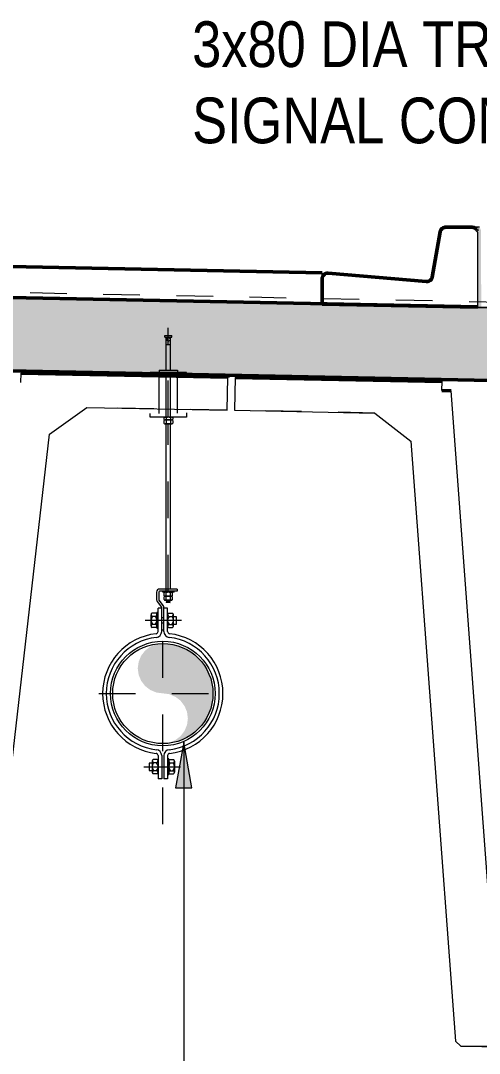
# Model space of a CAD drawing. Header units: metres. Extents: x -1215.1 to -1160.7, y 0 to 26.6.
# Drawn here: x -1189.094 to -1187.84, y 19.817 to 22.639 of the extents above; entities that cross this region are included whole.
import ezdxf

# ---------------------------------------------------------------- set-up
doc = ezdxf.new("R2010")
doc.units = ezdxf.units.M
doc.linetypes.add('JacobsCenter', pattern=[0.015, 0.009, -0.0015, 0.003, -0.0015])
doc.linetypes.add('JacobsDash', pattern=[0.0045, 0.003, -0.0015])
for name, color, linetype, lineweight in [('A-DETL', 7, 'Continuous', 13), ('A-DETL-GENF', 7, 'Continuous', 9), ('A-FLOR', 7, 'Continuous', 50), ('A-FLOR-HDLN', 7, 'JacobsDash', 18), ('A-FLOR-PATT', 7, 'Continuous', 50), ('G-ANNO-TEXT', 7, 'Continuous', 9), ('S-BEAM', 7, 'Continuous', 50), ('S-BEAM-HDLN', 7, 'JacobsDash', 18)]:
    doc.layers.add(name, color=color, linetype=linetype, lineweight=lineweight)
doc.styles.add('Arial Narrow', font='ARIALN.TTF', dxfattribs={"height": 0.125})

# ---------------------------------------------------------------- blocks, each defined once
blk = doc.blocks.new('kerb 4B_2 - kerb 4B_2-6314758-DRG-2873122 - SECTION 1')
at = {"layer": 'A-FLOR'}
for p, q in [((-1187.9325, 22.0749), (-1187.8601, 22.0748)), ((-1187.8601, 22.0748), (-1187.9325, 22.0748)), ((-1187.9473, 22.0624), (-1187.9695, 21.9384)), ((-1187.8469, 22.067), (-1187.8483, 22.0691)), ((-1187.8457, 22.0642), (-1187.8463, 22.0658)), ((-1188.2701, 21.934), (-1188.2701, 21.8648)), ((-1188.2538, 21.949), (-1187.9855, 21.9261)), ((-1187.9855, 21.926), (-1188.2538, 21.9489)), ((-1188.2701, 21.8648), (-1187.8451, 21.8564))]:
    blk.add_line(p, q, dxfattribs=at)
at = {"layer": 'A-FLOR', "flags": 128}
for points in [[(-1187.9325, 22.0748), (-1187.936, 22.0744), (-1187.9393, 22.0732), (-1187.9422, 22.0713), (-1187.9445, 22.0688), (-1187.9463, 22.0658), (-1187.9473, 22.0624)], [(-1187.9422, 22.0714), (-1187.9393, 22.0733), (-1187.936, 22.0745), (-1187.9325, 22.0749)], [(-1187.8485, 22.0693), (-1187.8507, 22.0715), (-1187.8536, 22.0733), (-1187.8567, 22.0744), (-1187.8601, 22.0748)], [(-1187.8567, 22.0745), (-1187.8536, 22.0734), (-1187.8511, 22.0719)], [(-1188.2538, 21.9489), (-1188.2573, 21.9488), (-1188.2607, 21.9479), (-1188.2638, 21.9462), (-1188.2665, 21.9438), (-1188.2684, 21.9408), (-1188.2697, 21.9375), (-1188.2701, 21.934)], [(-1188.2665, 21.9438), (-1188.2638, 21.9462), (-1188.2608, 21.948), (-1188.2573, 21.9489), (-1188.2538, 21.949)], [(-1187.9695, 21.9384), (-1187.9706, 21.9349), (-1187.9725, 21.9317), (-1187.9751, 21.9291), (-1187.9783, 21.9272), (-1187.9818, 21.9262), (-1187.9855, 21.9261)], [(-1187.9855, 21.9261), (-1187.9818, 21.9263), (-1187.9783, 21.9273), (-1187.9751, 21.9292), (-1187.9725, 21.9318)]]:
    blk.add_lwpolyline(points, dxfattribs=at)
blk = doc.blocks.new('06_SFR_GCT_Girder_SuperT_BR08Edge_CS - Super T - 1815-6539906-DRG-2873122 - SECTION 1')
at = {"layer": 'S-BEAM', "lineweight": 18}
for p, q in [((-1188.5079, 21.6644), (-1188.5097, 21.5744)), ((-1187.9421, 21.653), (-1188.5079, 21.6644)), ((-1187.9426, 21.628), (-1187.9421, 21.653)), ((-1187.9176, 21.6275), (-1187.9426, 21.628)), ((-1187.8123, 20.2148), (-1187.9176, 21.6275)), ((-1187.0941, 21.6361), (-1187.0946, 21.6111)), ((-1186.5283, 21.6248), (-1187.0941, 21.6361)), ((-1186.5301, 21.5348), (-1186.5283, 21.6248)), ((-1187.1196, 21.6116), (-1187.2813, 20.2042)), ((-1187.0946, 21.6111), (-1187.1196, 21.6116)), ((-1188.5097, 21.5744), (-1188.1262, 21.5667)), ((-1188.1262, 21.5667), (-1188.0277, 21.4897)), ((-1187.0151, 21.4695), (-1186.9136, 21.5424)), ((-1186.9136, 21.5424), (-1186.5301, 21.5348)), ((-1188.0277, 21.4897), (-1187.9054, 19.8499)), ((-1187.2029, 19.8358), (-1187.0151, 21.4695)), ((-1187.5478, 20.1598), (-1187.8123, 20.2148)), ((-1187.2813, 20.2042), (-1187.5478, 20.1598)), ((-1187.9054, 19.8499), (-1187.8914, 19.8366)), ((-1187.8914, 19.8366), (-1187.2174, 19.8231)), ((-1187.2174, 19.8231), (-1187.2029, 19.8358))]:
    blk.add_line(p, q, dxfattribs=at)
at = {"layer": 'S-BEAM'}
for p, q in [((-1188.5079, 21.6644), (-1187.9421, 21.6531)), ((-1188.5079, 21.6644), (-1188.5079, 21.6644)), ((-1187.9421, 21.653), (-1187.9421, 21.6531)), ((-1187.9426, 21.6281), (-1187.9176, 21.6276)), ((-1187.9176, 21.6276), (-1187.9176, 21.6275)), ((-1187.0941, 21.6361), (-1186.5283, 21.6248)), ((-1187.0941, 21.6361), (-1187.0941, 21.6361)), ((-1186.5283, 21.6248), (-1186.5283, 21.6248)), ((-1187.1196, 21.6116), (-1187.0946, 21.6111)), ((-1187.1196, 21.6116), (-1187.1196, 21.6116)), ((-1187.8123, 20.2148), (-1187.5478, 20.1599)), ((-1187.5478, 20.1599), (-1187.2813, 20.2042)), ((-1187.2813, 20.2042), (-1187.2813, 20.2042)), ((-1187.5478, 20.1599), (-1187.5478, 20.1598))]:
    blk.add_line(p, q, dxfattribs=at)
at = {"layer": 'S-BEAM-HDLN'}
for p, q in [((-1188.1264, 21.5668), (-1188.5097, 21.5744)), ((-1186.5301, 21.5348), (-1186.9134, 21.5425)), ((-1187.5478, 20.1599), (-1187.5478, 20.1598)), ((-1187.2174, 19.8232), (-1187.8914, 19.8367))]:
    blk.add_line(p, q, dxfattribs=at)
blk = doc.blocks.new('BoltThinNutElevation - ThinNut-8397140-DRG-2873122 - SECTION 1')
at = {"layer": 'A-DETL-GENF', "lineweight": 13}
for p, q in [((-1188.7027, 21.5537), (-1188.7027, 21.5497)), ((-1188.6817, 21.5553), (-1188.6997, 21.5553)), ((-1188.6967, 21.5537), (-1188.6967, 21.5497)), ((-1188.6847, 21.5537), (-1188.6847, 21.5497)), ((-1188.6787, 21.5537), (-1188.6787, 21.5497))]:
    blk.add_line(p, q, dxfattribs=at)
for centre, radius, start, end in [((-1188.6997, 21.5517), 0.0036, 33.6912, 146.4427), ((-1188.6997, 21.5517), 0.0036, 213.5573, 269.9331), ((-1188.6997, 21.5517), 0.0036, 270.0121, 326.3088), ((-1188.6907, 21.5433), 0.012, 60, 120), ((-1188.6907, 21.5601), 0.012, 240, 300), ((-1188.6817, 21.5517), 0.0036, 33.5573, 146.4427), ((-1188.6817, 21.5517), 0.0036, 213.5573, 326.4427)]:
    blk.add_arc(centre, radius, start, end, dxfattribs=at)
blk = doc.blocks.new('BoltNutElevation - Nut-8397138-DRG-2873122 - SECTION 1')
at = {"layer": 'A-DETL-GENF', "lineweight": 13}
for p, q in [((-1188.7027, 21.5465), (-1188.7027, 21.5389)), ((-1188.6817, 21.5481), (-1188.6997, 21.5481)), ((-1188.6817, 21.5373), (-1188.6997, 21.5373)), ((-1188.6967, 21.5465), (-1188.6967, 21.5389)), ((-1188.6847, 21.5465), (-1188.6847, 21.5389)), ((-1188.6787, 21.5465), (-1188.6787, 21.5389))]:
    blk.add_line(p, q, dxfattribs=at)
for centre, radius, start, end in [((-1188.6997, 21.5445), 0.0036, 33.6912, 146.4427), ((-1188.6997, 21.5409), 0.0036, 213.5573, 326.3088), ((-1188.6907, 21.5361), 0.012, 60, 120), ((-1188.6907, 21.5493), 0.012, 240, 300), ((-1188.6817, 21.5445), 0.0036, 33.5573, 146.4427), ((-1188.6817, 21.5409), 0.0036, 213.5573, 326.4427)]:
    blk.add_arc(centre, radius, start, end, dxfattribs=at)

msp = doc.modelspace()

# ---------------------------------------------------------------- hatches: boundary and pattern name
at = {"layer": 'A-DETL-GENF'}
msp.add_hatch(color=256, dxfattribs=at).paths.add_polyline_path([(-1187.8352, 21.8565), (-1187.8358, 22.0651), (-1187.8368, 22.0686), (-1187.8392, 22.0735), (-1187.8403, 22.0753), (-1187.8566, 22.0745), (-1187.8531, 22.0732), (-1187.8501, 22.0711), (-1187.8467, 22.0664), (-1187.8456, 22.0633), (-1187.8452, 22.0597), (-1187.8452, 21.8565)])
at = {"layer": 'A-DETL-GENF', "true_color": 0xc0c0c0}
msp.add_hatch(color=9, dxfattribs=at).paths.add_polyline_path([(-1188.6879, 20.6659), (-1188.6702, 20.6683), (-1188.6372, 20.682), (-1188.6088, 20.7037), (-1188.587, 20.7321), (-1188.5732, 20.7664), (-1188.5687, 20.8006), (-1188.5733, 20.8361), (-1188.587, 20.8691), (-1188.6088, 20.8975), (-1188.6372, 20.9193), (-1188.6702, 20.9329), (-1188.7057, 20.9376), (-1188.7234, 20.9353), (-1188.7399, 20.9284), (-1188.7541, 20.9175), (-1188.765, 20.9034), (-1188.7718, 20.8868), (-1188.7742, 20.8691), (-1188.7718, 20.8514), (-1188.765, 20.8349), (-1188.7541, 20.8207), (-1188.7399, 20.8098), (-1188.7234, 20.8029), (-1188.6879, 20.7983), (-1188.6702, 20.7905), (-1188.6572, 20.7805), (-1188.6459, 20.7652), (-1188.6395, 20.7498), (-1188.6372, 20.7321), (-1188.6395, 20.7144), (-1188.6464, 20.6979), (-1188.6572, 20.6837), (-1188.6714, 20.6728), (-1188.6823, 20.6683)])
at = {"layer": 'A-FLOR-PATT', "true_color": 0xc0c0c0}
msp.add_hatch(color=9, dxfattribs=at).paths.add_polyline_path([(-1212.52, 21.4972), (-1210.711, 21.5315), (-1201.9529, 21.7107), (-1196.267, 21.825), (-1184.2354, 21.585), (-1182.52, 21.551), (-1182.52, 21.751), (-1184.7952, 21.7957), (-1184.8052, 21.796), (-1190.8794, 21.9172), (-1196.267, 22.025), (-1204.1676, 21.8656), (-1210.8116, 21.7296), (-1212.52, 21.6972)])
at = {"layer": 'G-ANNO-TEXT'}
msp.add_hatch(color=256, dxfattribs=at).paths.add_polyline_path([(-1188.6486, 20.6674), (-1188.6706, 20.5424), (-1188.6265, 20.5424)])

# ---------------------------------------------------------------- linework, layer by layer
at = {"layer": 'A-DETL', "lineweight": 18}
for p, q in [((-1187.8403, 22.0753), (-1187.8602, 22.0749)), ((-1187.8452, 22.0615), (-1187.8452, 21.8565)), ((-1187.8452, 21.8565), (-1187.8352, 21.8565))]:
    msp.add_line(p, q, dxfattribs=at)
at = {"layer": 'A-DETL', "linetype": 'JacobsDash', "lineweight": 18}
msp.add_line((-1196.2669, 22.0402), (-1184.775, 21.81), dxfattribs=at)
at = {"layer": 'A-DETL', "lineweight": 25}
msp.add_line((-1187.8452, 21.8565), (-1184.8052, 21.796), dxfattribs=at)
at = {"layer": 'A-DETL', "linetype": 'JacobsCenter', "lineweight": 9}
for p, q in [((-1188.6907, 21.5553), (-1188.6907, 21.7996)), ((-1188.6907, 21.0796), (-1188.6907, 21.5373)), ((-1188.7087, 21.0331), (-1188.7187, 21.0331)), ((-1188.6927, 21.0331), (-1188.7027, 21.0331)), ((-1188.6542, 21.0001), (-1188.7592, 21.0001)), ((-1188.7057, 20.443), (-1188.7057, 20.963)), ((-1188.8807, 20.8001), (-1188.5367, 20.8001)), ((-1188.7572, 20.6001), (-1188.6522, 20.6001)), ((-1188.7087, 20.5671), (-1188.7187, 20.5671)), ((-1188.6927, 20.5671), (-1188.7027, 20.5671))]:
    msp.add_line(p, q, dxfattribs=at)
at = {"layer": 'A-DETL', "lineweight": 9}
for p, q in [((-1188.6999, 21.7788), (-1188.6814, 21.7788)), ((-1188.6999, 21.7738), (-1188.6999, 21.7788)), ((-1188.6999, 21.7738), (-1188.6814, 21.7738)), ((-1188.6969, 21.6838), (-1188.6969, 21.7738)), ((-1188.6844, 21.6838), (-1188.6844, 21.7738)), ((-1188.6814, 21.7738), (-1188.6814, 21.7788)), ((-1188.6967, 21.7538), (-1188.6844, 21.7538)), ((-1188.7157, 21.6838), (-1188.7157, 21.6772)), ((-1188.7157, 21.6838), (-1188.6657, 21.6838)), ((-1188.6657, 21.6838), (-1188.6657, 21.6772)), ((-1188.7407, 21.6772), (-1188.7407, 21.6651)), ((-1188.6407, 21.6772), (-1188.7407, 21.6772)), ((-1188.6967, 21.5553), (-1188.6967, 21.666)), ((-1188.6847, 21.5553), (-1188.6847, 21.6663)), ((-1188.6407, 21.6672), (-1188.6407, 21.6772)), ((-1188.6407, 21.5673), (-1188.6407, 21.5553)), ((-1188.7407, 21.5553), (-1188.7407, 21.5653)), ((-1188.6997, 21.5553), (-1188.7407, 21.5553)), ((-1188.6967, 21.0796), (-1188.6967, 21.5373)), ((-1188.6847, 21.0856), (-1188.6847, 21.5373)), ((-1188.6407, 21.5553), (-1188.6817, 21.5553)), ((-1188.7227, 21.0776), (-1188.7227, 21.0561)), ((-1188.7167, 21.0776), (-1188.7167, 21.0566)), ((-1188.6667, 21.0856), (-1188.7147, 21.0856)), ((-1188.6667, 21.0796), (-1188.7147, 21.0796)), ((-1188.706, 21.077), (-1188.706, 21.0796)), ((-1188.675, 21.077), (-1188.706, 21.077)), ((-1188.7019, 21.0676), (-1188.7019, 21.0754)), ((-1188.7019, 21.0568), (-1188.7019, 21.0646)), ((-1188.6907, 21.0769), (-1188.6991, 21.0769)), ((-1188.6907, 21.066), (-1188.6991, 21.066)), ((-1188.6907, 21.066), (-1188.6991, 21.066)), ((-1188.6963, 21.0676), (-1188.6963, 21.0754)), ((-1188.6963, 21.0568), (-1188.6963, 21.0646)), ((-1188.6823, 21.0769), (-1188.6907, 21.0769)), ((-1188.6823, 21.066), (-1188.6907, 21.066)), ((-1188.6823, 21.066), (-1188.6907, 21.066)), ((-1188.6851, 21.0676), (-1188.6851, 21.0754)), ((-1188.6851, 21.0568), (-1188.6851, 21.0646)), ((-1188.6795, 21.0676), (-1188.6795, 21.0754)), ((-1188.6795, 21.0568), (-1188.6795, 21.0646)), ((-1188.675, 21.077), (-1188.675, 21.0796)), ((-1188.6667, 21.0856), (-1188.6667, 21.0796)), ((-1188.721, 21.0517), (-1188.7091, 21.0365)), ((-1188.7187, 20.9696), (-1188.7187, 21.0331)), ((-1188.7163, 21.0554), (-1188.7044, 21.0402)), ((-1188.7087, 20.9736), (-1188.7087, 21.0353)), ((-1188.7087, 20.9696), (-1188.7087, 21.0331)), ((-1188.7027, 20.9736), (-1188.7027, 21.0353)), ((-1188.7027, 20.9696), (-1188.7027, 21.0331)), ((-1188.6907, 21.0552), (-1188.6991, 21.0552)), ((-1188.6852, 21.0545), (-1188.6965, 21.0552)), ((-1188.6952, 21.0545), (-1188.6965, 21.0552)), ((-1188.6952, 21.0545), (-1188.6965, 21.0552)), ((-1188.6965, 21.0538), (-1188.6952, 21.0545)), ((-1188.6965, 21.0538), (-1188.6952, 21.0545)), ((-1188.6952, 21.0531), (-1188.6965, 21.0538)), ((-1188.6852, 21.0531), (-1188.6965, 21.0538)), ((-1188.6965, 21.0524), (-1188.6952, 21.0531)), ((-1188.6952, 21.0517), (-1188.6965, 21.0524)), ((-1188.6852, 21.0517), (-1188.6965, 21.0524)), ((-1188.6965, 21.051), (-1188.6952, 21.0517)), ((-1188.6952, 21.0503), (-1188.6965, 21.051)), ((-1188.6852, 21.0503), (-1188.6965, 21.051)), ((-1188.6952, 21.0503), (-1188.6965, 21.0496)), ((-1188.6965, 21.0496), (-1188.6852, 21.0489)), ((-1188.6952, 21.0489), (-1188.6965, 21.0496)), ((-1188.6865, 21.0538), (-1188.6952, 21.0545)), ((-1188.6865, 21.0524), (-1188.6952, 21.0531)), ((-1188.6865, 21.051), (-1188.6952, 21.0517)), ((-1188.6865, 21.0496), (-1188.6952, 21.0503)), ((-1188.6852, 21.0489), (-1188.6952, 21.0489)), ((-1188.6927, 20.9696), (-1188.6927, 21.0331)), ((-1188.6823, 21.0552), (-1188.6907, 21.0552)), ((-1188.6865, 21.0552), (-1188.6852, 21.0545)), ((-1188.6852, 21.0545), (-1188.6865, 21.0538)), ((-1188.6865, 21.0538), (-1188.6852, 21.0531)), ((-1188.6852, 21.0531), (-1188.6865, 21.0524)), ((-1188.6865, 21.0524), (-1188.6852, 21.0517)), ((-1188.6852, 21.0517), (-1188.6865, 21.051)), ((-1188.6865, 21.051), (-1188.6852, 21.0503)), ((-1188.6852, 21.0503), (-1188.6865, 21.0496)), ((-1188.6852, 21.0489), (-1188.6865, 21.0496)), ((-1188.7376, 20.9848), (-1188.7376, 21.0155)), ((-1188.7243, 21.0199), (-1188.7349, 21.0199)), ((-1188.7243, 21.011), (-1188.7349, 21.011)), ((-1188.7217, 21.0219), (-1188.7217, 20.9784)), ((-1188.7187, 21.0219), (-1188.7217, 21.0219)), ((-1188.7187, 20.9784), (-1188.7187, 21.0219)), ((-1188.7087, 21.0076), (-1188.7027, 21.0076)), ((-1188.6927, 20.9848), (-1188.6927, 21.0155)), ((-1188.69, 21.0199), (-1188.6794, 21.0199)), ((-1188.69, 21.011), (-1188.6794, 21.011)), ((-1188.6767, 20.9848), (-1188.6767, 21.0155)), ((-1188.6687, 21.0101), (-1188.6767, 21.0101)), ((-1188.6686, 20.9901), (-1188.6687, 21.0101)), ((-1188.7243, 20.9892), (-1188.7349, 20.9892)), ((-1188.7243, 20.9804), (-1188.7349, 20.9804)), ((-1188.7217, 20.9784), (-1188.7187, 20.9784)), ((-1188.7087, 20.9936), (-1188.7027, 20.9936)), ((-1188.7027, 20.9736), (-1188.7087, 20.9736)), ((-1188.69, 20.9892), (-1188.6794, 20.9892)), ((-1188.69, 20.9804), (-1188.6794, 20.9804)), ((-1188.6767, 20.9901), (-1188.6686, 20.9901)), ((-1188.7347, 20.6101), (-1188.7427, 20.6101)), ((-1188.7427, 20.6101), (-1188.7427, 20.5901)), ((-1188.7347, 20.6155), (-1188.7347, 20.5848)), ((-1188.7214, 20.6199), (-1188.732, 20.6199)), ((-1188.7214, 20.611), (-1188.732, 20.611)), ((-1188.7187, 20.6307), (-1188.7187, 20.5671)), ((-1188.7187, 20.6155), (-1188.7187, 20.5848)), ((-1188.7087, 20.6307), (-1188.7087, 20.5671)), ((-1188.7027, 20.6307), (-1188.7027, 20.5671)), ((-1188.6927, 20.6307), (-1188.6927, 20.5671)), ((-1188.6927, 20.6219), (-1188.6927, 20.5784)), ((-1188.6897, 20.6219), (-1188.6927, 20.6219)), ((-1188.6897, 20.5784), (-1188.6897, 20.6219)), ((-1188.687, 20.6199), (-1188.6764, 20.6199)), ((-1188.687, 20.611), (-1188.6764, 20.611)), ((-1188.6737, 20.6155), (-1188.6737, 20.5848)), ((-1188.7427, 20.5901), (-1188.7347, 20.5901)), ((-1188.7214, 20.5892), (-1188.732, 20.5892)), ((-1188.7214, 20.5804), (-1188.732, 20.5804)), ((-1188.6927, 20.5784), (-1188.6897, 20.5784)), ((-1188.687, 20.5892), (-1188.6764, 20.5892)), ((-1188.687, 20.5804), (-1188.6764, 20.5804))]:
    msp.add_line(p, q, dxfattribs=at)
at = {"layer": 'A-DETL', "linetype": 'JacobsDash', "lineweight": 9}
for p, q in [((-1188.7157, 21.5655), (-1188.7157, 21.6657)), ((-1188.6657, 21.5665), (-1188.6657, 21.6667))]:
    msp.add_line(p, q, dxfattribs=at)
at = {"layer": 'A-DETL', "lineweight": 9}
for centre, radius in [((-1188.6905, 21.7683), 0.005), ((-1188.7057, 20.8001), 0.143), ((-1188.7057, 20.8001), 0.137)]:
    msp.add_circle(centre, radius, dxfattribs=at)
at = {"layer": 'A-DETL', "lineweight": 18}
msp.add_arc((-1187.86, 22.0601), 0.0148, 5.5452, 90.9958, dxfattribs=at)
at = {"layer": 'A-DETL', "lineweight": 9}
for centre, radius, start, end in [((-1188.7147, 21.0776), 0.008, 90, 180), ((-1188.7147, 21.0776), 0.002, 90, 180), ((-1188.6991, 21.0736), 0.00331, 32.1346, 147.8654), ((-1188.6991, 21.0736), 0.00331, 32.1346, 147.8654), ((-1188.6991, 21.0694), 0.00331, 212.1346, 327.8654), ((-1188.6991, 21.0694), 0.00331, 212.1346, 327.8654), ((-1188.6991, 21.0628), 0.00331, 32.1346, 147.8654), ((-1188.6991, 21.0628), 0.00331, 32.1346, 147.8654), ((-1188.6907, 21.0667), 0.0104, 57.2084, 122.7916), ((-1188.6907, 21.0763), 0.0104, 237.2084, 302.7916), ((-1188.6907, 21.0559), 0.0104, 57.2084, 122.7916), ((-1188.6823, 21.0736), 0.00331, 32.1355, 147.8645), ((-1188.6823, 21.0694), 0.00331, 212.1355, 327.8645), ((-1188.6823, 21.0628), 0.00331, 32.1355, 147.8645), ((-1188.7147, 21.0566), 0.008, 180, 218), ((-1188.7147, 21.0566), 0.002, 180, 218), ((-1188.7107, 21.0353), 0.002, 0, 38), ((-1188.7107, 21.0353), 0.008, 0, 38), ((-1188.6991, 21.0586), 0.00331, 212.1346, 327.8654), ((-1188.6991, 21.0586), 0.00331, 212.1346, 327.8654), ((-1188.6907, 21.0655), 0.0104, 237.2084, 302.7916), ((-1188.6823, 21.0586), 0.00331, 212.1355, 327.8645), ((-1188.7327, 21.0155), 0.00498, 117.2195, 257.4369), ((-1188.7216, 21.0001), 0.016, 139.194, 220.806), ((-1188.7266, 21.0155), 0.00498, 282.5631, 62.7805), ((-1188.7377, 21.0001), 0.016, 319.194, 40.806), ((-1188.6877, 21.0155), 0.00498, 117.2195, 257.4369), ((-1188.6766, 21.0001), 0.016, 139.194, 220.806), ((-1188.6816, 21.0155), 0.00498, 282.5631, 62.7805), ((-1188.6927, 21.0001), 0.016, 319.194, 40.806), ((-1188.7327, 20.9848), 0.00498, 102.5631, 242.7805), ((-1188.7266, 20.9848), 0.00498, 297.2195, 77.4369), ((-1188.6877, 20.9848), 0.00498, 102.5631, 242.7805), ((-1188.6816, 20.9848), 0.00498, 297.2195, 77.4369), ((-1188.7057, 20.8001), 0.1645, 96.3982, 263.6018), ((-1188.7057, 20.8001), 0.1545, 96.3982, 263.6018), ((-1188.7247, 20.9696), 0.006, 276.3982, 0), ((-1188.7247, 20.9696), 0.016, 276.3982, 0), ((-1188.6867, 20.9696), 0.016, 180, 263.6018), ((-1188.6867, 20.9696), 0.006, 180, 263.6018), ((-1188.7057, 20.8001), 0.1545, 276.3982, 83.6018), ((-1188.7057, 20.8001), 0.1645, 276.3982, 83.6018), ((-1188.7247, 20.6307), 0.006, 0, 83.6018), ((-1188.7247, 20.6307), 0.016, 0, 83.6018), ((-1188.6867, 20.6307), 0.016, 96.3982, 180), ((-1188.6867, 20.6307), 0.006, 96.3982, 180), ((-1188.7297, 20.6155), 0.00498, 117.2195, 257.4369), ((-1188.7187, 20.6001), 0.016, 139.194, 220.806), ((-1188.7237, 20.6155), 0.00498, 282.5631, 62.7805), ((-1188.7347, 20.6001), 0.016, 319.194, 40.806), ((-1188.6847, 20.6155), 0.00498, 117.2195, 257.4369), ((-1188.6737, 20.6001), 0.016, 139.194, 220.806), ((-1188.6787, 20.6155), 0.00498, 282.5631, 62.7805), ((-1188.6897, 20.6001), 0.016, 319.194, 40.806), ((-1188.7297, 20.5848), 0.00498, 102.5631, 242.7805), ((-1188.7237, 20.5848), 0.00498, 297.2195, 77.4369), ((-1188.6847, 20.5848), 0.00498, 102.5631, 242.7805), ((-1188.6787, 20.5848), 0.00498, 297.2195, 77.4369)]:
    msp.add_arc(centre, radius, start, end, dxfattribs=at)
at = {"layer": 'A-FLOR'}
for p, q in [((-1190.0855, 21.9863), (-1188.2701, 21.95)), ((-1188.2701, 21.9499), (-1188.2701, 21.95)), ((-1187.8452, 21.8568), (-1190.0833, 21.9012)), ((-1190.0833, 21.7012), (-1182.52, 21.551))]:
    msp.add_line(p, q, dxfattribs=at)
at = {"layer": 'A-FLOR', "lineweight": 13}
for p, q in [((-1188.2701, 21.9499), (-1190.0833, 21.9862)), ((-1188.2701, 21.8649), (-1188.2701, 21.9499)), ((-1190.0833, 21.9012), (-1188.2701, 21.8649))]:
    msp.add_line(p, q, dxfattribs=at)
at = {"layer": 'A-FLOR-HDLN'}
msp.add_line((-1190.0855, 21.9013), (-1187.8452, 21.8568), dxfattribs=at)
at = {"layer": 'G-ANNO-TEXT'}
for p, q in [((-1188.6486, 20.6674), (-1188.6706, 20.5424)), ((-1188.6265, 20.5424), (-1188.6486, 20.6674)), ((-1188.6486, 20.6674), (-1188.6486, 19.2348)), ((-1188.6706, 20.5424), (-1188.6265, 20.5424))]:
    msp.add_line(p, q, dxfattribs=at)
at = {"layer": 'S-BEAM', "lineweight": 18}
for p, q in [((-1189.0941, 21.6757), (-1189.0946, 21.6507)), ((-1188.5283, 21.6644), (-1189.0941, 21.6757)), ((-1188.5301, 21.5744), (-1188.5283, 21.6644)), ((-1189.0151, 21.5091), (-1188.9137, 21.5821)), ((-1188.9137, 21.5821), (-1188.5301, 21.5744)), ((-1189.2029, 19.8755), (-1189.0151, 21.5091))]:
    msp.add_line(p, q, dxfattribs=at)
at = {"layer": 'S-BEAM'}
for p, q in [((-1189.0941, 21.6758), (-1188.5283, 21.6645)), ((-1189.0941, 21.6758), (-1189.0941, 21.6757)), ((-1188.5283, 21.6645), (-1188.5283, 21.6644))]:
    msp.add_line(p, q, dxfattribs=at)
at = {"layer": 'S-BEAM-HDLN'}
msp.add_line((-1188.5301, 21.5745), (-1188.9134, 21.5821), dxfattribs=at)

# ---------------------------------------------------------------- block references
at = {"layer": 'A-DETL-GENF'}
for name in ['BoltThinNutElevation - ThinNut-8397140-DRG-2873122 - SECTION 1', 'BoltNutElevation - Nut-8397138-DRG-2873122 - SECTION 1']:
    msp.add_blockref(name, (0, 0), dxfattribs=at)
at = {"layer": 'A-FLOR'}
msp.add_blockref('kerb 4B_2 - kerb 4B_2-6314758-DRG-2873122 - SECTION 1', (0, 0), dxfattribs=at)
at = {"layer": 'S-BEAM-HDLN'}
msp.add_blockref('06_SFR_GCT_Girder_SuperT_BR08Edge_CS - Super T - 1815-6539906-DRG-2873122 - SECTION 1', (0, 0), dxfattribs=at)

# ---------------------------------------------------------------- texts
at = {"layer": 'G-ANNO-TEXT', "char_height": 0.125, "attachment_point": 1, "style": 'Arial Narrow', "bg_fill": 3, "box_fill_scale": 1, "bg_fill_color": 256, "bg_fill_true_color": 13158600, "bg_fill_transparency": 0}
for s, insert in [('3x80 DIA TRAFFIC ', (-1188.6255, 22.6375)), ('SIGNAL CONDUITS', (-1188.6255, 22.4291))]:
    msp.add_mtext(s, dxfattribs=dict(at, insert=insert))

doc.saveas('drawing.dxf')
